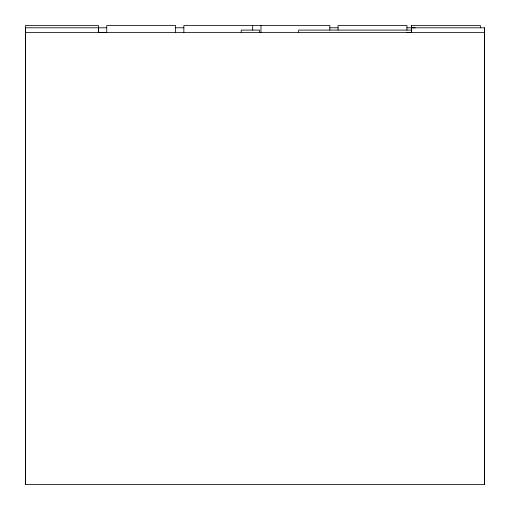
<?xml version="1.0" encoding="UTF-8"?>
<svg xmlns="http://www.w3.org/2000/svg" width="510" height="510" viewBox="0 0 510 510"><rect width="100%" height="100%" fill="white"/><g stroke="black" fill="none" stroke-linecap="round" stroke-linejoin="round"><path stroke-width="0.76" d="M406.929 27.795L484.494 27.808L484.494 484.5L25.506 484.5L25.506 27.795L106.743 27.795M98.481 27.795L98.481 32.385L98.481 25.5L25.506 25.5L25.506 484.5M411.519 32.379L411.519 25.513L480.363 25.506L480.363 27.808M260.967 32.385L259.59 32.391L259.59 30.096L241.23 30.096L241.23 32.391M175.593 27.795L183.855 27.795M329.817 27.795L338.079 27.795M411.519 27.795L415.191 27.795M411.704 30.096L298.605 30.096L298.605 32.391M98.481 32.391L106.743 32.385L106.743 25.5L175.593 25.5L175.593 32.391M25.506 32.398L484.494 32.391M406.929 32.385L411.519 32.391L411.519 25.506M484.494 27.801L484.494 484.5M406.929 30.096L406.929 25.5L338.079 25.5L338.079 30.096M329.817 30.096L329.817 25.5L183.855 25.5L183.855 32.391M260.967 25.5L260.967 32.391M252.705 25.5L252.705 30.096"/></g></svg>
